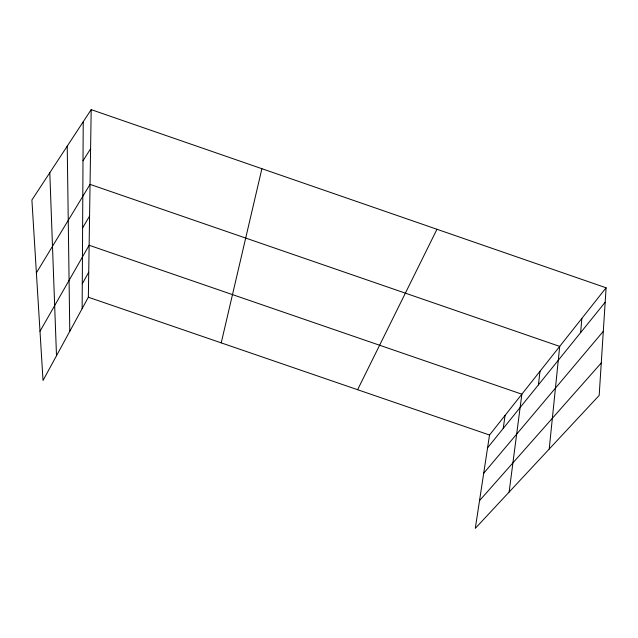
<?xml version="1.0" encoding="UTF-8"?>
<svg xmlns="http://www.w3.org/2000/svg" width="638" height="638" viewBox="0 0 638 638"><rect width="100%" height="100%" fill="white"/><g stroke="black" fill="none" stroke-linecap="round" stroke-linejoin="round"><path stroke-width="0.96" d="M82.142 308.617L83.227 121.762M91.186 109.632L31.9 199.997L43.025 380.471L88.347 297.228L91.186 109.632L606.1 287.794L599.178 395.432L475.294 528.368L489.529 435.02L606.1 287.794M580.636 332.621L581.832 318.442M549.214 449.048L559.701 346.394L90.054 184.374L36.39 272.865M538.408 384.881L540.003 371.276M509.108 492.089L521.86 394.196L89.129 245.263L39.995 331.281M503.23 428.433L505.081 415.378M221.219 342.869L261.899 168.695M357.615 389.714L436.966 229.273M82.286 283.79L88.722 272.235M82.613 227.918L89.575 216.067M83.004 160.8L90.596 148.734M487.584 447.804L605.167 302.245M483.7 473.268L603.301 331.321M479.521 500.639L601.267 362.95M88.347 297.228L489.529 435.02M49.796 172.715L56.495 355.733M67.221 146.158L69.781 331.329"/></g></svg>
